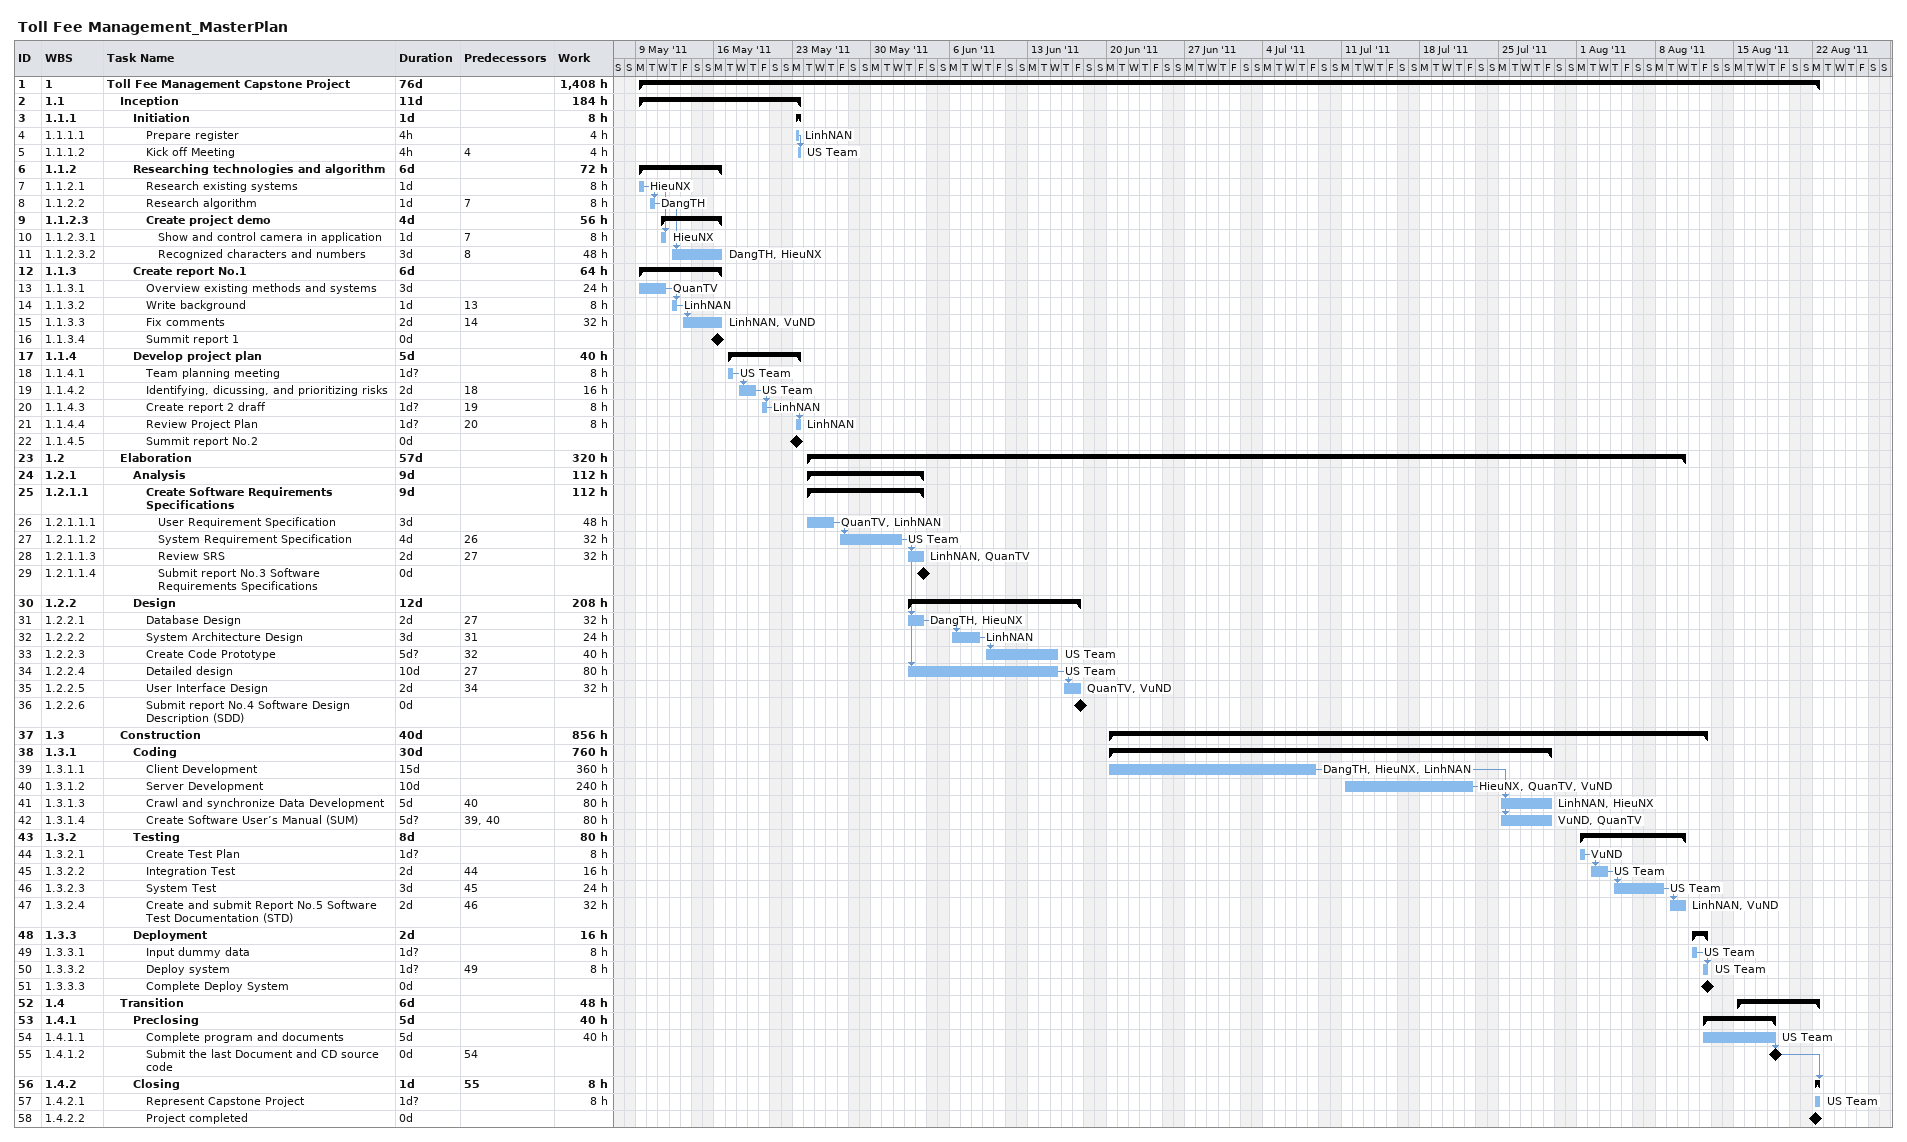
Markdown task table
Toll Fee Management_MasterPlan

| ID | WBS | Task | Duration | Start | Finish | Predecessors | Resources | Work (h) |
|---|---|---|---|---|---|---|---|---|
| 1 | 1 | **Toll Fee Management Capstone Project** | 76d | 2011-05-09 | 2011-08-22 |  |  | 1408 |
| 2 | 1.1 | **Inception** | 11d | 2011-05-09 | 2011-05-23 |  |  | 184 |
| 3 | 1.1.1 | **Initiation** | 1d | 2011-05-23 | 2011-05-23 |  |  | 8 |
| 4 | 1.1.1.1 | Prepare register | 4h | 2011-05-23 | 2011-05-23 |  | LinhNAN | 4 |
| 5 | 1.1.1.2 | Kick off Meeting | 4h | 2011-05-23 | 2011-05-23 | 4 | US Team | 4 |
| 6 | 1.1.2 | **Researching technologies and algorithm** | 6d | 2011-05-09 | 2011-05-16 |  |  | 72 |
| 7 | 1.1.2.1 | Research existing systems | 1d | 2011-05-09 | 2011-05-09 |  | HieuNX | 8 |
| 8 | 1.1.2.2 | Research algorithm | 1d | 2011-05-10 | 2011-05-10 | 7 | DangTH | 8 |
| 9 | 1.1.2.3 | **Create project demo** | 4d | 2011-05-11 | 2011-05-16 |  |  | 56 |
| 10 | 1.1.2.3.1 | Show and control camera in application | 1d | 2011-05-11 | 2011-05-11 | 7 | HieuNX | 8 |
| 11 | 1.1.2.3.2 | Recognized characters and numbers | 3d | 2011-05-12 | 2011-05-16 | 8 | DangTH, HieuNX | 48 |
| 12 | 1.1.3 | **Create report No.1** | 6d | 2011-05-09 | 2011-05-16 |  |  | 64 |
| 13 | 1.1.3.1 | Overview existing methods and systems | 3d | 2011-05-09 | 2011-05-11 |  | QuanTV | 24 |
| 14 | 1.1.3.2 | Write background | 1d | 2011-05-12 | 2011-05-12 | 13 | LinhNAN | 8 |
| 15 | 1.1.3.3 | Fix comments | 2d | 2011-05-13 | 2011-05-16 | 14 | LinhNAN, VuND | 32 |
| 16 | 1.1.3.4 | Summit report 1 | 0d | 2011-05-16 | 2011-05-16 |  |  |  |
| 17 | 1.1.4 | **Develop project plan** | 5d | 2011-05-17 | 2011-05-23 |  |  | 40 |
| 18 | 1.1.4.1 | Team planning meeting | 1d? | 2011-05-17 | 2011-05-17 |  | US Team | 8 |
| 19 | 1.1.4.2 | Identifying, dicussing, and prioritizing risks | 2d | 2011-05-18 | 2011-05-19 | 18 | US Team | 16 |
| 20 | 1.1.4.3 | Create report 2 draff | 1d? | 2011-05-20 | 2011-05-20 | 19 | LinhNAN | 8 |
| 21 | 1.1.4.4 | Review Project Plan | 1d? | 2011-05-23 | 2011-05-23 | 20 | LinhNAN | 8 |
| 22 | 1.1.4.5 | Summit report No.2 | 0d | 2011-05-23 | 2011-05-23 |  |  |  |
| 23 | 1.2 | **Elaboration** | 57d | 2011-05-24 | 2011-08-10 |  |  | 320 |
| 24 | 1.2.1 | **Analysis** | 9d | 2011-05-24 | 2011-06-03 |  |  | 112 |
| 25 | 1.2.1.1 | **Create Software Requirements Specifications** | 9d | 2011-05-24 | 2011-06-03 |  |  | 112 |
| 26 | 1.2.1.1.1 | User Requirement Specification | 3d | 2011-05-24 | 2011-05-26 |  | QuanTV, LinhNAN | 48 |
| 27 | 1.2.1.1.2 | System Requirement Specification | 4d | 2011-05-27 | 2011-06-01 | 26 | US Team | 32 |
| 28 | 1.2.1.1.3 | Review SRS | 2d | 2011-06-02 | 2011-06-03 | 27 | LinhNAN, QuanTV | 32 |
| 29 | 1.2.1.1.4 | Submit report No.3 Software Requirements Specifications | 0d | 2011-06-03 | 2011-06-03 |  |  |  |
| 30 | 1.2.2 | **Design** | 12d | 2011-06-02 | 2011-06-17 |  |  | 208 |
| 31 | 1.2.2.1 | Database Design | 2d | 2011-06-02 | 2011-06-03 | 27 | DangTH, HieuNX | 32 |
| 32 | 1.2.2.2 | System Architecture Design | 3d | 2011-06-06 | 2011-06-08 | 31 | LinhNAN | 24 |
| 33 | 1.2.2.3 | Create Code Prototype | 5d? | 2011-06-09 | 2011-06-15 | 32 | US Team | 40 |
| 34 | 1.2.2.4 | Detailed design | 10d | 2011-06-02 | 2011-06-15 | 27 | US Team | 80 |
| 35 | 1.2.2.5 | User Interface Design | 2d | 2011-06-16 | 2011-06-17 | 34 | QuanTV, VuND | 32 |
| 36 | 1.2.2.6 | Submit report No.4 Software Design Description (SDD) | 0d | 2011-06-17 | 2011-06-17 |  |  |  |
| 37 | 1.3 | **Construction** | 40d | 2011-06-20 | 2011-08-12 |  |  | 856 |
| 38 | 1.3.1 | **Coding** | 30d | 2011-06-20 | 2011-07-29 |  |  | 760 |
| 39 | 1.3.1.1 | Client Development | 15d | 2011-06-20 | 2011-07-08 |  | DangTH, HieuNX, LinhNAN | 360 |
| 40 | 1.3.1.2 | Server Development | 10d | 2011-07-11 | 2011-07-22 |  | HieuNX, QuanTV, VuND | 240 |
| 41 | 1.3.1.3 | Crawl and synchronize Data Development | 5d | 2011-07-25 | 2011-07-29 | 40 | LinhNAN, HieuNX | 80 |
| 42 | 1.3.1.4 | Create Software User’s Manual (SUM) | 5d? | 2011-07-25 | 2011-07-29 | 39, 40 | VuND, QuanTV | 80 |
| 43 | 1.3.2 | **Testing** | 8d | 2011-08-01 | 2011-08-10 |  |  | 80 |
| 44 | 1.3.2.1 | Create Test Plan | 1d? | 2011-08-01 | 2011-08-01 |  | VuND | 8 |
| 45 | 1.3.2.2 | Integration Test | 2d | 2011-08-02 | 2011-08-03 | 44 | US Team | 16 |
| 46 | 1.3.2.3 | System Test | 3d | 2011-08-04 | 2011-08-08 | 45 | US Team | 24 |
| 47 | 1.3.2.4 | Create and submit Report No.5 Software Test Documentation (STD) | 2d | 2011-08-09 | 2011-08-10 | 46 | LinhNAN, VuND | 32 |
| 48 | 1.3.3 | **Deployment** | 2d | 2011-08-11 | 2011-08-12 |  |  | 16 |
| 49 | 1.3.3.1 | Input dummy data | 1d? | 2011-08-11 | 2011-08-11 |  | US Team | 8 |
| 50 | 1.3.3.2 | Deploy system | 1d? | 2011-08-12 | 2011-08-12 | 49 | US Team | 8 |
| 51 | 1.3.3.3 | Complete Deploy System | 0d | 2011-08-12 | 2011-08-12 |  |  |  |
| 52 | 1.4 | **Transition** | 6d | 2011-08-15 | 2011-08-22 |  |  | 48 |
| 53 | 1.4.1 | **Preclosing** | 5d | 2011-08-12 | 2011-08-18 |  |  | 40 |
| 54 | 1.4.1.1 | Complete program and documents | 5d | 2011-08-12 | 2011-08-18 |  | US Team | 40 |
| 55 | 1.4.1.2 | Submit the last Document and CD source code | 0d | 2011-08-18 | 2011-08-18 | 54 |  |  |
| 56 | 1.4.2 | **Closing** | 1d | 2011-08-22 | 2011-08-22 | 55 |  | 8 |
| 57 | 1.4.2.1 | Represent Capstone Project | 1d? | 2011-08-22 | 2011-08-22 |  | US Team | 8 |
| 58 | 1.4.2.2 | Project completed | 0d | 2011-08-22 | 2011-08-22 |  |  |  |
